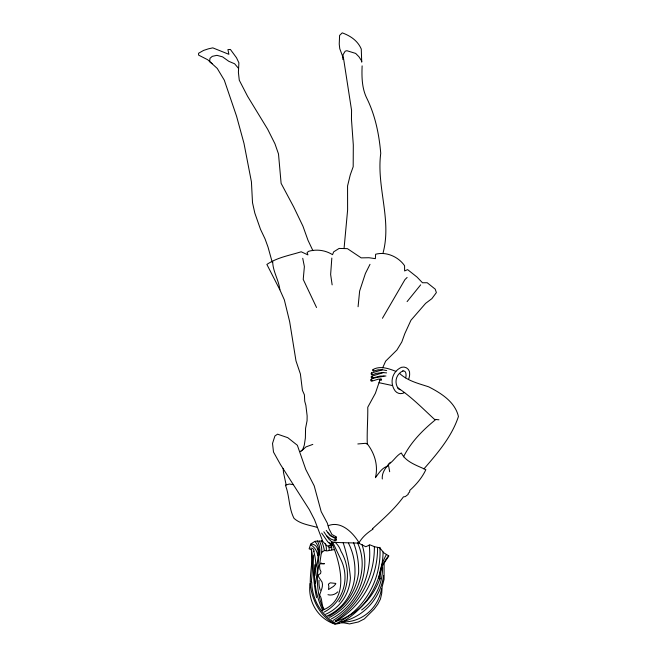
<?xml version="1.0" encoding="UTF-8"?>
<svg xmlns="http://www.w3.org/2000/svg" width="657" height="657" viewBox="0 0 657 657"><rect width="100%" height="100%" fill="white"/><g stroke="black" fill="none" stroke-linecap="round" stroke-linejoin="round"><path stroke-width="0.99" d="M362.122 65.872C361.687 76.951 361.851 88.498 366.976 98.607C375.319 115.607 379.138 134.57 380.74 153.344C376.33 186.818 391.95 219.578 383.08 252.863M342.847 59.491L343.094 54.646L345.18 51.18L346.912 50.72L355.667 53.414L358.936 56.748L361.859 61.273M344.087 248.19L347.61 210.068L347.561 185.964L350.255 174.902L353.187 166.73L353.31 144.983L351.454 119.089L351.569 110.343L343.619 58.916L339.768 48.725L339.234 44.101L339.595 35.421L342.256 32.85C350.452 35.889 357.646 40.635 361.268 49.02L361.72 62.185M331.818 258.061L330.635 274.495L332.146 284.875M382.284 479.002C381.618 472.211 386.259 467.061 390.373 462.265M358.081 306.737L359.634 291.051L365.391 273.501L370.006 264.319M371.944 380.296L371.566 379.639M380.263 379.015L375.393 393.28L367.764 407.233C367.953 419.314 366.861 431.624 367.288 443.869C374.786 453.47 378.375 465.706 375.434 477.705C378.662 473.393 381.807 468.08 387.203 466.273M382.678 367.797L385.659 361.136L396.935 349.984L401.813 341.969L404.819 333.625L410.937 320.263L425.621 303.362L431.895 298.631L436.379 292.587L435.213 289.146L427.214 282.74L422.476 282.756L417.031 277.073L407.627 269.616L404.613 270.947L404.581 265.715C398.397 256.78 386.316 251.36 375.623 254.251L375.369 258.661L368.955 257.725L361.186 257.873L347.43 248.65L339.102 248.436L333.674 251.845L332.532 254.678A29.557 28.892 -22.5 0 0 308.659 251.294L307.065 252.559L307.936 254.9L301.202 251.779C289.482 255.466 277.287 257.413 266.873 264.434L279.849 289.753L284.341 299.855L289.671 321.725L295.987 360.915L300.397 373.964L302.409 390.315L304.405 394.824L304.733 401.255L305.891 405.394L307.139 415.889L307.074 420.694L305.571 428.307L305.374 438.022L304.281 445.249L302.647 449.717L300.109 451.614M403.529 456.829C410.912 441.989 423.042 429.85 435.772 419.519M382.44 318.275L404.967 279.578L407.118 277.468M321.61 563.534L324.427 563.722L320.575 563.805L319.491 564.453L319.86 569.307L320.953 571.491L320.575 573.528L318.275 574.9L318.76 577.101L322.07 582.11C323.515 586.611 320.788 590.824 319.622 595.053C322.694 599.283 321.051 604.892 324.024 609.072L321.905 610.46C350.197 599.874 340.515 564.675 332.212 543.511L330.914 543.101L331.982 542.009C340.868 542.978 349.844 542.641 358.779 543.175C362.13 537.212 367.312 532.753 373.045 529.099M372.453 528.77C383.327 518.792 394.57 509.044 403.423 496.881L405.312 496.585L408.219 494.343L408.186 493.481L409.656 491.953L409.779 490.401C416.292 484.521 422.147 477.68 425.851 469.656C417.203 465.517 405.829 462.134 401.312 452.96C396.097 455.72 393.453 461.469 388.328 464.466L389.683 471.734M420.669 284.851L407.094 301.62M423.921 468.917C437.611 453.116 451.778 436.691 458.43 416.522C455.104 401.936 441.167 393.223 428.66 386.817C418.468 383.483 407.529 380.888 399.481 373.34M372.355 377.652L372.371 376.765L371.46 376.658M335.678 584.065L333.584 586.331L328.508 589.543L328.861 586.422L328.377 584.204L330.241 582.833L335.842 583.424M301.235 451.129L305.99 446.9L312.814 444.395M337.788 591.85C335.366 594.47 331.424 595.718 327.966 594.708M372.256 374.252L371.854 373.365M373.496 370.753L373.685 370.105L373.094 369.834M326.439 535.57L330.602 538.945L334.963 540.645L336.376 540.259L335.727 538.748L330.077 535.447L326.217 530.413M328.245 525.707C341.254 520.352 353.565 533.188 359.527 543.511M371.492 373.004L382.505 369.784L386.694 370.614M372.158 378.12L380.132 376.083L385.938 376.009M334.323 549.613L327.096 550.894L324.525 550.517L321.996 552.077L321.125 554.336L319.778 563.328L321.462 563.049M384.074 376.1C383.622 376.822 367.427 377.857 371.928 380.608M339.759 623.37L335.456 624.15C320.641 617.268 312.379 600.9 310.383 585.247C309.562 573.405 313.258 561.439 311.278 549.671L309.135 548.841L310.728 543.98L315.097 541.261L322.603 540.974M357.827 443.96L365.579 443.311L367.567 444.296M383.68 372.412L376.272 373.39L372.273 374.818A1.117 1.117 2.3 0 1 371.525 372.856M379.918 380.017L381.364 379.951M339.069 622.935L343.825 622.852L349.549 623.92L358.352 621.965L364.339 618.91L374.014 609.294L377.75 604.284L380.428 599.11L381.717 593.46L382.169 586.742L384.074 579.375L384.123 563.131L388.862 555.945L383.762 552.775L379.713 547.749L374.769 546.788L369.981 544.883L365.752 546.731L358.779 543.175M382.505 369.784L378.161 369.792L373.628 371.041A0.838 0.838 0 0 1 372.905 369.604C379.976 365.464 388.993 368.585 395.892 371.394M381.29 379.171L378.342 379.146L371.78 381.216A0.994 0.994 0 0 1 371.254 379.36M293.441 484.677L289.335 484.02L285.417 485.203C289.655 495.953 288.645 508.124 294.049 518.398C300.528 524.146 309.275 525.033 317.208 527.382M386.603 372.889L383.277 372.634L371.46 376.272A0.986 0.977 0 0 0 372.133 377.956M438.942 419.798L434.499 419.363C422.689 408.44 411.266 396.721 397.772 387.819M332.746 545.203L327.81 541.91L321.659 533.09M392.59 385.585L378.99 382.686M212.129 63.704L209.632 61.627L209.994 58.301L212.301 56.33L216.925 55.336L222.567 56.863L228.8 61.306L234.639 63.786L238.351 68.172M331.957 541.959L328.976 539.257L323.827 531.792M327.95 532.786L331.259 536.055L336.425 538.255L336.368 536.859L331.982 534.56L328.968 528.786L327.334 523.169L321.183 511.631L314.218 485.884L305.776 469.443L297.35 445.265L287.782 437.685L277.558 434.17L274.93 435.952L272.524 443.442L273.501 452.057L280.399 464.425L309.307 509.61L314.514 519.72L322.768 541.343L326.274 545.203L330.611 547.749L331.457 547.289L330.528 544.678L328.943 542.813M336.474 537.459L335.702 537.303L335.546 538.058M316.543 307.509L303.222 279.43L304.38 266.594L302.737 258.3M312.896 250.629L307.985 240.248L302.951 226.197L293.687 206.939L281.114 183.344L278.494 153.952L274.938 143.752L267.662 129.24L247.59 96.308L239.271 80.203L238.401 72.295L238.893 62.809L236.512 57.775L230.393 49.447L227.913 49.587L228.899 54.309L212.786 47.862L208.392 48.84L203.563 50.425L198.57 53.266L198.578 55.098L207.694 59.738L217.253 68.427L224.308 80.187L236.569 116.24L243.969 143.316L251.426 181.849L252.51 202.701L254.826 213.106L260.492 229.285L265.058 238.91L268.015 247.065L272.302 262.504M332.885 542.616L341.426 560.708A38.911 37.597 86.7 0 1 324.073 612.102M381.323 379.122L381.577 379.943M279.849 289.753C278.847 279.997 272.762 271.448 272.688 261.527M286.173 484.973L283.479 472.44L283.167 468.367M334.963 542.107A21.402 20.753 85.3 0 1 341.032 551.395A45.473 43.937 87.4 0 1 338.938 601.911M343.192 542.879A148.359 141.813 -82.3 0 1 350.411 577.823A42.204 40.791 86.5 0 1 325.642 614.254M348.465 543.117A59.475 57.496 88.5 0 1 354.985 571.105A48.232 46.647 86.8 0 1 327.194 615.97M353.491 542.493A76.729 74.101 -89.6 0 1 358.64 572.288A57.077 55.245 87.8 0 1 328.697 616.365M357.515 542.781A48.158 46.655 86.1 0 1 362.147 565.62A60.879 58.949 88 0 1 329.592 617.44M362.023 544.554A55.237 53.513 86.8 0 1 364.816 563.78A64.148 62.119 88.2 0 1 331.35 618.935M383.097 552.02A82.429 79.982 88.8 0 1 343.373 621.423M377.578 547.445A83.521 81.033 90 0 1 335.497 621.456M379.902 547.355A78.922 76.557 88.6 0 1 336.425 623.419M374.375 546.698A86.749 84.137 -89 0 1 335.054 621.029M369.218 544.94A77.362 74.98 89.9 0 1 333.115 620.422M320.255 590.249A23.11 22.338 81.5 0 1 319.023 580.238M334.971 624.134A36.537 35.273 80.9 0 1 310.079 583.391M323.326 609.261A73.847 71.383 74.2 0 1 318.678 565.874M322.505 609.951A85.024 82.265 72.8 0 1 314.843 564.716M316.526 597.615A155.364 149.829 63 0 1 313.635 555.001M319.335 550.254A345.483 321.355 -66.2 0 1 315.549 583.194M331.711 549.794A12.393 12.04 86 0 0 331.062 544.201A1.15 1.117 83.9 0 1 331.99 543.454M328.41 546.238A5.412 5.256 85.2 0 1 329.009 550.541M325.371 543.766A13.23 12.844 87.1 0 1 326.274 550.648M321.478 540.892A38.287 37.071 -89.3 0 1 324.377 550.5M319.401 541.187A19.045 18.478 88.7 0 1 321.725 552.323M313.701 551.108A51.46 49.661 -86.9 0 1 314.851 575.803M317.824 549.227A35.7 34.566 -88.5 0 1 314.621 569.939M315.015 541.565A14.298 13.871 88.3 0 1 318.801 552.866M317.29 540.834A20.539 19.924 89.2 0 1 319.516 555.001M310.523 544.752A13.649 13.23 88.1 0 1 317.651 555.723M311.131 544.086A6.57 6.381 87.3 0 1 317.61 549.236M310.654 548.201A2.784 2.702 87.3 0 1 313.923 551.535M311.549 549.679A130.957 125.265 -78.4 0 1 311.278 581.815M335.793 623.436A47.534 45.949 79 0 1 311.714 582.02M379.943 578.538A70.611 68.525 86.5 0 1 335.711 621.448M382.604 567.722A52.839 51.189 83.4 0 1 361.621 609.975M378.884 578.571A63.351 61.035 67.1 0 1 386.406 554.508M380.181 578.965A33.901 32.751 70.5 0 1 388.599 555.945M383.631 575.557A55.829 54.088 83.6 0 1 341.049 621.941M381.512 588.803A40.34 38.993 81.2 0 1 341.476 621.924M405.632 377.832A8.492 8.426 19.4 0 0 405.583 372.347A2.398 2.373 20.1 0 0 402.675 371.033M408.506 379.516A15.801 15.694 17.1 0 0 409.656 374.293A6.332 6.274 20.1 0 0 401.501 367.304A15.776 15.637 25.8 0 0 395.161 390.923A7.022 6.972 28 0 0 404.696 392.41M328.492 546.008A1.708 1.659 84.3 0 1 330.816 545.852M334.372 540.3A1.273 1.24 83.4 0 1 336.162 539.602M400.499 389.708A3.08 3.055 28 0 1 398.265 388.525M398.323 388.607A11.834 11.727 25.8 0 1 403.07 370.885"/></g></svg>
